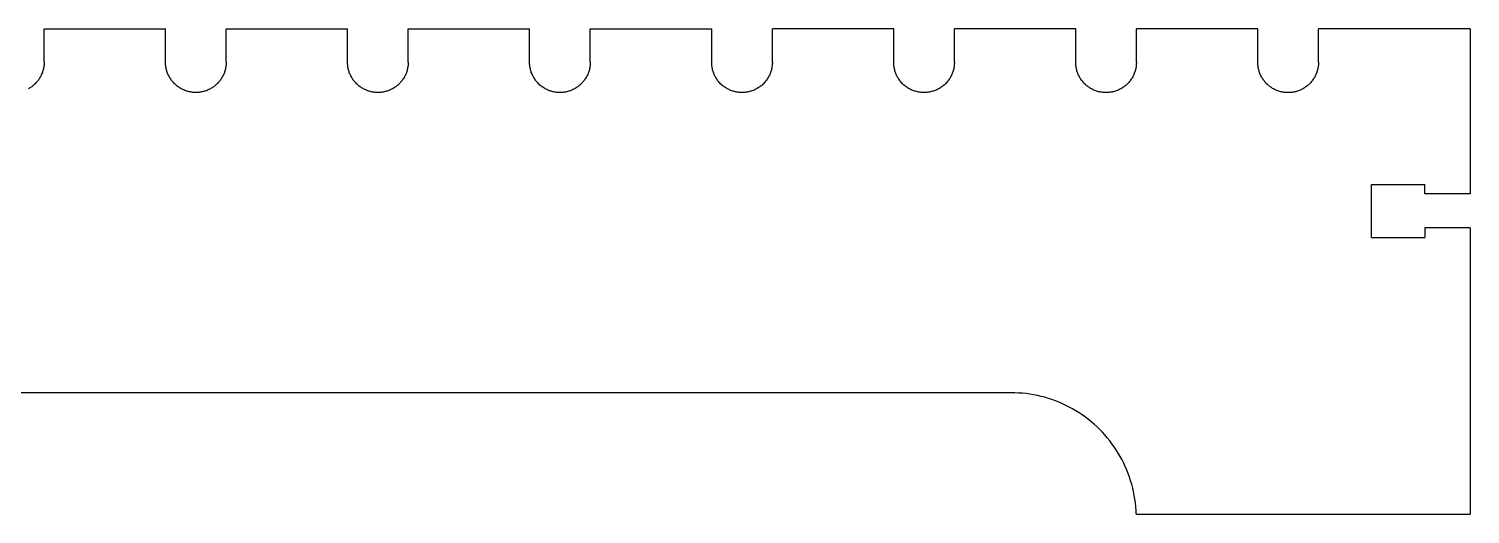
# Model space of a CAD drawing. Extents: x -73 to 73, y -45 to 45.
# Drawn here: x -10.16 to 1.71, y -44.81 to -40.81 of the extents above; entities that cross this region are included whole.
import ezdxf

# ---------------------------------------------------------------- set-up
doc = ezdxf.new("R2010")
doc.units = 0
doc.header["$MEASUREMENT"] = 0
doc.layers.get('0').update_dxf_attribs({"linetype": 'CONTINUOUS'})

msp = doc.modelspace()

# ---------------------------------------------------------------- linework, layer by layer
for p, q in [((-10.035, -40.811), (-9.035, -40.811)), ((-10.035, -41.086), (-10.035, -40.811)), ((-9.035, -41.086), (-9.035, -40.811)), ((-8.535, -40.811), (-7.535, -40.811)), ((-8.535, -41.086), (-8.535, -40.811)), ((-7.535, -41.086), (-7.535, -40.811)), ((-7.035, -40.811), (-6.035, -40.811)), ((-7.035, -41.086), (-7.035, -40.811)), ((-6.035, -41.086), (-6.035, -40.811)), ((-5.535, -40.811), (-4.535, -40.811)), ((-5.535, -41.086), (-5.535, -40.811)), ((-4.535, -41.086), (-4.535, -40.811)), ((-3.035, -40.811), (-4.035, -40.811)), ((-4.035, -41.086), (-4.035, -40.811)), ((-3.035, -41.086), (-3.035, -40.811)), ((-1.535, -40.811), (-2.535, -40.811)), ((-2.535, -41.086), (-2.535, -40.811)), ((-1.535, -41.086), (-1.535, -40.811)), ((-0.035, -40.812), (-1.035, -40.811)), ((-1.035, -41.086), (-1.035, -40.811)), ((-0.035, -41.087), (-0.035, -40.812)), ((0.465, -41.087), (0.465, -40.812)), ((1.715, -40.812), (0.465, -40.812)), ((1.715, -40.812), (1.715, -42.171)), ((-10.035, -41.086), (-10.035, -41.094)), ((-9.035, -41.094), (-9.035, -41.086)), ((-8.535, -41.086), (-8.535, -41.094)), ((-7.535, -41.094), (-7.535, -41.086)), ((-7.035, -41.086), (-7.035, -41.094)), ((-6.035, -41.094), (-6.035, -41.086)), ((-5.535, -41.086), (-5.535, -41.094)), ((-4.535, -41.094), (-4.535, -41.086)), ((-4.035, -41.086), (-4.035, -41.094)), ((-3.035, -41.094), (-3.035, -41.086)), ((-2.535, -41.086), (-2.535, -41.094)), ((-1.535, -41.094), (-1.535, -41.086)), ((-1.035, -41.086), (-1.035, -41.094)), ((-0.035, -41.094), (-0.035, -41.087)), ((0.465, -41.087), (0.465, -41.094)), ((-10.066, -41.206), (-10.07, -41.213)), ((-10.063, -41.199), (-10.066, -41.206)), ((-10.059, -41.192), (-10.063, -41.199)), ((-10.056, -41.185), (-10.059, -41.192)), ((-10.053, -41.178), (-10.056, -41.185)), ((-10.05, -41.17), (-10.053, -41.178)), ((-10.048, -41.163), (-10.05, -41.17)), ((-10.045, -41.156), (-10.048, -41.163)), ((-10.043, -41.148), (-10.045, -41.156)), ((-10.041, -41.14), (-10.043, -41.148)), ((-10.04, -41.133), (-10.041, -41.14)), ((-10.038, -41.125), (-10.04, -41.133)), ((-10.037, -41.117), (-10.038, -41.125)), ((-10.036, -41.109), (-10.037, -41.117)), ((-10.035, -41.094), (-10.036, -41.101)), ((-10.036, -41.101), (-10.036, -41.109)), ((-9.035, -41.102), (-9.035, -41.094)), ((-9.034, -41.109), (-9.035, -41.102)), ((-9.033, -41.117), (-9.034, -41.109)), ((-9.032, -41.125), (-9.033, -41.117)), ((-9.031, -41.133), (-9.032, -41.125)), ((-9.029, -41.14), (-9.031, -41.133)), ((-9.027, -41.148), (-9.029, -41.14)), ((-9.025, -41.156), (-9.027, -41.148)), ((-9.023, -41.163), (-9.025, -41.156)), ((-9.021, -41.171), (-9.023, -41.163)), ((-9.018, -41.178), (-9.021, -41.171)), ((-9.015, -41.185), (-9.018, -41.178)), ((-9.012, -41.192), (-9.015, -41.185)), ((-9.008, -41.199), (-9.012, -41.192)), ((-9.004, -41.206), (-9.008, -41.199)), ((-9.001, -41.213), (-9.004, -41.206)), ((-8.566, -41.206), (-8.57, -41.213)), ((-8.563, -41.199), (-8.566, -41.206)), ((-8.559, -41.192), (-8.563, -41.199)), ((-8.556, -41.185), (-8.559, -41.192)), ((-8.553, -41.178), (-8.556, -41.185)), ((-8.55, -41.171), (-8.553, -41.178)), ((-8.548, -41.163), (-8.55, -41.171)), ((-8.545, -41.156), (-8.548, -41.163)), ((-8.543, -41.148), (-8.545, -41.156)), ((-8.541, -41.14), (-8.543, -41.148)), ((-8.54, -41.133), (-8.541, -41.14)), ((-8.538, -41.125), (-8.54, -41.133)), ((-8.537, -41.117), (-8.538, -41.125)), ((-8.536, -41.109), (-8.537, -41.117)), ((-8.535, -41.094), (-8.536, -41.102)), ((-8.536, -41.102), (-8.536, -41.109)), ((-7.535, -41.102), (-7.535, -41.094)), ((-7.534, -41.109), (-7.535, -41.102)), ((-7.533, -41.117), (-7.534, -41.109)), ((-7.532, -41.125), (-7.533, -41.117)), ((-7.531, -41.133), (-7.532, -41.125)), ((-7.529, -41.14), (-7.531, -41.133)), ((-7.527, -41.148), (-7.529, -41.14)), ((-7.525, -41.156), (-7.527, -41.148)), ((-7.523, -41.163), (-7.525, -41.156)), ((-7.521, -41.171), (-7.523, -41.163)), ((-7.518, -41.178), (-7.521, -41.171)), ((-7.515, -41.185), (-7.518, -41.178)), ((-7.512, -41.192), (-7.515, -41.185)), ((-7.508, -41.199), (-7.512, -41.192)), ((-7.504, -41.206), (-7.508, -41.199)), ((-7.501, -41.213), (-7.504, -41.206)), ((-7.066, -41.206), (-7.07, -41.213)), ((-7.063, -41.199), (-7.066, -41.206)), ((-7.059, -41.192), (-7.063, -41.199)), ((-7.056, -41.185), (-7.059, -41.192)), ((-7.053, -41.178), (-7.056, -41.185)), ((-7.05, -41.171), (-7.053, -41.178)), ((-7.048, -41.163), (-7.05, -41.171)), ((-7.045, -41.156), (-7.048, -41.163)), ((-7.043, -41.148), (-7.045, -41.156)), ((-7.041, -41.141), (-7.043, -41.148)), ((-7.04, -41.133), (-7.041, -41.141)), ((-7.038, -41.125), (-7.04, -41.133)), ((-7.037, -41.117), (-7.038, -41.125)), ((-7.036, -41.11), (-7.037, -41.117)), ((-7.035, -41.094), (-7.036, -41.102)), ((-7.036, -41.102), (-7.036, -41.11)), ((-6.035, -41.102), (-6.035, -41.094)), ((-6.034, -41.11), (-6.035, -41.102)), ((-6.033, -41.117), (-6.034, -41.11)), ((-6.032, -41.125), (-6.033, -41.117)), ((-6.031, -41.133), (-6.032, -41.125)), ((-6.029, -41.141), (-6.031, -41.133)), ((-6.027, -41.148), (-6.029, -41.141)), ((-6.025, -41.156), (-6.027, -41.148)), ((-6.023, -41.163), (-6.025, -41.156)), ((-6.021, -41.171), (-6.023, -41.163)), ((-6.018, -41.178), (-6.021, -41.171)), ((-6.015, -41.185), (-6.018, -41.178)), ((-6.012, -41.193), (-6.015, -41.185)), ((-6.008, -41.2), (-6.012, -41.193)), ((-6.004, -41.207), (-6.008, -41.2)), ((-6.001, -41.213), (-6.004, -41.207)), ((-5.566, -41.207), (-5.57, -41.213)), ((-5.563, -41.2), (-5.566, -41.207)), ((-5.559, -41.193), (-5.563, -41.2)), ((-5.556, -41.185), (-5.559, -41.193)), ((-5.553, -41.178), (-5.556, -41.185)), ((-5.55, -41.171), (-5.553, -41.178)), ((-5.548, -41.163), (-5.55, -41.171)), ((-5.545, -41.156), (-5.548, -41.163)), ((-5.543, -41.148), (-5.545, -41.156)), ((-5.541, -41.141), (-5.543, -41.148)), ((-5.54, -41.133), (-5.541, -41.141)), ((-5.538, -41.125), (-5.54, -41.133)), ((-5.537, -41.117), (-5.538, -41.125)), ((-5.536, -41.11), (-5.537, -41.117)), ((-5.535, -41.094), (-5.536, -41.102)), ((-5.536, -41.102), (-5.536, -41.11)), ((-4.535, -41.102), (-4.535, -41.094)), ((-4.534, -41.11), (-4.535, -41.102)), ((-4.533, -41.118), (-4.534, -41.11)), ((-4.532, -41.125), (-4.533, -41.118)), ((-4.531, -41.133), (-4.532, -41.125)), ((-4.529, -41.141), (-4.531, -41.133)), ((-4.527, -41.148), (-4.529, -41.141)), ((-4.525, -41.156), (-4.527, -41.148)), ((-4.523, -41.163), (-4.525, -41.156)), ((-4.521, -41.171), (-4.523, -41.163)), ((-4.518, -41.178), (-4.521, -41.171)), ((-4.515, -41.185), (-4.518, -41.178)), ((-4.512, -41.193), (-4.515, -41.185)), ((-4.508, -41.2), (-4.512, -41.193)), ((-4.504, -41.207), (-4.508, -41.2)), ((-4.501, -41.213), (-4.504, -41.207)), ((-4.066, -41.207), (-4.07, -41.213)), ((-4.063, -41.2), (-4.066, -41.207)), ((-4.059, -41.193), (-4.063, -41.2)), ((-4.056, -41.186), (-4.059, -41.193)), ((-4.053, -41.178), (-4.056, -41.186)), ((-4.05, -41.171), (-4.053, -41.178)), ((-4.048, -41.163), (-4.05, -41.171)), ((-4.045, -41.156), (-4.048, -41.163)), ((-4.043, -41.148), (-4.045, -41.156)), ((-4.041, -41.141), (-4.043, -41.148)), ((-4.04, -41.133), (-4.041, -41.141)), ((-4.038, -41.125), (-4.04, -41.133)), ((-4.037, -41.118), (-4.038, -41.125)), ((-4.036, -41.11), (-4.037, -41.118)), ((-4.035, -41.094), (-4.036, -41.102)), ((-4.036, -41.102), (-4.036, -41.11)), ((-3.035, -41.102), (-3.035, -41.094)), ((-3.034, -41.11), (-3.035, -41.102)), ((-3.033, -41.118), (-3.034, -41.11)), ((-3.032, -41.125), (-3.033, -41.118)), ((-3.031, -41.133), (-3.032, -41.125)), ((-3.029, -41.141), (-3.031, -41.133)), ((-3.027, -41.148), (-3.029, -41.141)), ((-3.025, -41.156), (-3.027, -41.148)), ((-3.023, -41.164), (-3.025, -41.156)), ((-3.021, -41.171), (-3.023, -41.164)), ((-3.018, -41.178), (-3.021, -41.171)), ((-3.015, -41.186), (-3.018, -41.178)), ((-3.012, -41.193), (-3.015, -41.186)), ((-3.008, -41.2), (-3.012, -41.193)), ((-3.004, -41.207), (-3.008, -41.2)), ((-3.001, -41.214), (-3.004, -41.207)), ((-2.566, -41.207), (-2.57, -41.214)), ((-2.563, -41.2), (-2.566, -41.207)), ((-2.559, -41.193), (-2.563, -41.2)), ((-2.556, -41.186), (-2.559, -41.193)), ((-2.553, -41.178), (-2.556, -41.186)), ((-2.55, -41.171), (-2.553, -41.178)), ((-2.548, -41.164), (-2.55, -41.171)), ((-2.545, -41.156), (-2.548, -41.164)), ((-2.543, -41.149), (-2.545, -41.156)), ((-2.541, -41.141), (-2.543, -41.149)), ((-2.54, -41.133), (-2.541, -41.141)), ((-2.538, -41.125), (-2.54, -41.133)), ((-2.537, -41.118), (-2.538, -41.125)), ((-2.536, -41.11), (-2.537, -41.118)), ((-2.535, -41.094), (-2.536, -41.102)), ((-2.536, -41.102), (-2.536, -41.11)), ((-1.535, -41.102), (-1.535, -41.094)), ((-1.534, -41.11), (-1.535, -41.102)), ((-1.533, -41.118), (-1.534, -41.11)), ((-1.532, -41.126), (-1.533, -41.118)), ((-1.531, -41.133), (-1.532, -41.126)), ((-1.529, -41.141), (-1.531, -41.133)), ((-1.527, -41.149), (-1.529, -41.141)), ((-1.525, -41.156), (-1.527, -41.149)), ((-1.523, -41.164), (-1.525, -41.156)), ((-1.521, -41.171), (-1.523, -41.164)), ((-1.518, -41.178), (-1.521, -41.171)), ((-1.515, -41.186), (-1.518, -41.178)), ((-1.512, -41.193), (-1.515, -41.186)), ((-1.508, -41.2), (-1.512, -41.193)), ((-1.504, -41.207), (-1.508, -41.2)), ((-1.501, -41.214), (-1.504, -41.207)), ((-1.066, -41.207), (-1.07, -41.214)), ((-1.063, -41.2), (-1.066, -41.207)), ((-1.059, -41.193), (-1.063, -41.2)), ((-1.056, -41.186), (-1.059, -41.193)), ((-1.053, -41.178), (-1.056, -41.186)), ((-1.05, -41.171), (-1.053, -41.178)), ((-1.048, -41.164), (-1.05, -41.171)), ((-1.045, -41.156), (-1.048, -41.164)), ((-1.043, -41.149), (-1.045, -41.156)), ((-1.041, -41.141), (-1.043, -41.149)), ((-1.04, -41.133), (-1.041, -41.141)), ((-1.038, -41.126), (-1.04, -41.133)), ((-1.037, -41.118), (-1.038, -41.126)), ((-1.036, -41.11), (-1.037, -41.118)), ((-1.035, -41.094), (-1.036, -41.102)), ((-1.036, -41.102), (-1.036, -41.11)), ((-0.035, -41.102), (-0.035, -41.094)), ((-0.034, -41.11), (-0.035, -41.102)), ((-0.033, -41.118), (-0.034, -41.11)), ((-0.032, -41.126), (-0.033, -41.118)), ((-0.031, -41.133), (-0.032, -41.126)), ((-0.029, -41.141), (-0.031, -41.133)), ((-0.027, -41.149), (-0.029, -41.141)), ((-0.025, -41.156), (-0.027, -41.149)), ((-0.023, -41.164), (-0.025, -41.156)), ((-0.021, -41.171), (-0.023, -41.164)), ((-0.018, -41.179), (-0.021, -41.171)), ((-0.015, -41.186), (-0.018, -41.179)), ((-0.012, -41.193), (-0.015, -41.186)), ((-0.008, -41.2), (-0.012, -41.193)), ((-0.004, -41.207), (-0.008, -41.2)), ((-0.001, -41.214), (-0.004, -41.207)), ((0.434, -41.207), (0.43, -41.214)), ((0.437, -41.2), (0.434, -41.207)), ((0.441, -41.193), (0.437, -41.2)), ((0.444, -41.186), (0.441, -41.193)), ((0.447, -41.179), (0.444, -41.186)), ((0.45, -41.171), (0.447, -41.179)), ((0.452, -41.164), (0.45, -41.171)), ((0.455, -41.156), (0.452, -41.164)), ((0.457, -41.149), (0.455, -41.156)), ((0.459, -41.141), (0.457, -41.149)), ((0.46, -41.133), (0.459, -41.141)), ((0.462, -41.126), (0.46, -41.133)), ((0.463, -41.118), (0.462, -41.126)), ((0.464, -41.11), (0.463, -41.118)), ((0.465, -41.094), (0.464, -41.102)), ((0.464, -41.102), (0.464, -41.11)), ((-10.158, -41.301), (-10.165, -41.305)), ((-10.151, -41.297), (-10.158, -41.301)), ((-10.145, -41.293), (-10.151, -41.297)), ((-10.138, -41.288), (-10.145, -41.293)), ((-10.132, -41.283), (-10.138, -41.288)), ((-10.126, -41.278), (-10.132, -41.283)), ((-10.12, -41.273), (-10.126, -41.278)), ((-10.114, -41.268), (-10.12, -41.273)), ((-10.109, -41.263), (-10.114, -41.268)), ((-10.103, -41.257), (-10.109, -41.263)), ((-10.098, -41.251), (-10.103, -41.257)), ((-10.093, -41.245), (-10.098, -41.251)), ((-10.088, -41.239), (-10.093, -41.245)), ((-10.083, -41.233), (-10.088, -41.239)), ((-10.079, -41.226), (-10.083, -41.233)), ((-10.074, -41.22), (-10.079, -41.226)), ((-10.07, -41.213), (-10.074, -41.22)), ((-8.996, -41.22), (-9.001, -41.213)), ((-8.992, -41.226), (-8.996, -41.22)), ((-8.988, -41.233), (-8.992, -41.226)), ((-8.983, -41.239), (-8.988, -41.233)), ((-8.978, -41.245), (-8.983, -41.239)), ((-8.973, -41.251), (-8.978, -41.245)), ((-8.968, -41.257), (-8.973, -41.251)), ((-8.962, -41.263), (-8.968, -41.257)), ((-8.956, -41.268), (-8.962, -41.263)), ((-8.951, -41.273), (-8.956, -41.268)), ((-8.945, -41.278), (-8.951, -41.273)), ((-8.939, -41.283), (-8.945, -41.278)), ((-8.932, -41.288), (-8.939, -41.283)), ((-8.926, -41.293), (-8.932, -41.288)), ((-8.919, -41.297), (-8.926, -41.293)), ((-8.913, -41.301), (-8.919, -41.297)), ((-8.906, -41.305), (-8.913, -41.301)), ((-8.899, -41.309), (-8.906, -41.305)), ((-8.892, -41.312), (-8.899, -41.309)), ((-8.885, -41.315), (-8.892, -41.312)), ((-8.877, -41.318), (-8.885, -41.315)), ((-8.87, -41.321), (-8.877, -41.318)), ((-8.863, -41.324), (-8.87, -41.321)), ((-8.855, -41.326), (-8.863, -41.324)), ((-8.848, -41.328), (-8.855, -41.326)), ((-8.84, -41.33), (-8.848, -41.328)), ((-8.723, -41.328), (-8.731, -41.33)), ((-8.716, -41.326), (-8.723, -41.328)), ((-8.708, -41.324), (-8.716, -41.326)), ((-8.701, -41.321), (-8.708, -41.324)), ((-8.693, -41.318), (-8.701, -41.321)), ((-8.686, -41.315), (-8.693, -41.318)), ((-8.679, -41.312), (-8.686, -41.315)), ((-8.672, -41.309), (-8.679, -41.312)), ((-8.665, -41.305), (-8.672, -41.309)), ((-8.658, -41.301), (-8.665, -41.305)), ((-8.651, -41.297), (-8.658, -41.301)), ((-8.645, -41.293), (-8.651, -41.297)), ((-8.638, -41.288), (-8.645, -41.293)), ((-8.632, -41.283), (-8.638, -41.288)), ((-8.626, -41.278), (-8.632, -41.283)), ((-8.62, -41.273), (-8.626, -41.278)), ((-8.614, -41.268), (-8.62, -41.273)), ((-8.609, -41.263), (-8.614, -41.268)), ((-8.603, -41.257), (-8.609, -41.263)), ((-8.598, -41.251), (-8.603, -41.257)), ((-8.593, -41.245), (-8.598, -41.251)), ((-8.588, -41.239), (-8.593, -41.245)), ((-8.583, -41.233), (-8.588, -41.239)), ((-8.579, -41.226), (-8.583, -41.233)), ((-8.574, -41.22), (-8.579, -41.226)), ((-8.57, -41.213), (-8.574, -41.22)), ((-7.496, -41.22), (-7.501, -41.213)), ((-7.492, -41.226), (-7.496, -41.22)), ((-7.488, -41.233), (-7.492, -41.226)), ((-7.483, -41.239), (-7.488, -41.233)), ((-7.478, -41.245), (-7.483, -41.239)), ((-7.473, -41.251), (-7.478, -41.245)), ((-7.468, -41.257), (-7.473, -41.251)), ((-7.462, -41.263), (-7.468, -41.257)), ((-7.456, -41.268), (-7.462, -41.263)), ((-7.451, -41.273), (-7.456, -41.268)), ((-7.445, -41.279), (-7.451, -41.273)), ((-7.439, -41.283), (-7.445, -41.279)), ((-7.432, -41.288), (-7.439, -41.283)), ((-7.426, -41.293), (-7.432, -41.288)), ((-7.419, -41.297), (-7.426, -41.293)), ((-7.413, -41.301), (-7.419, -41.297)), ((-7.406, -41.305), (-7.413, -41.301)), ((-7.399, -41.309), (-7.406, -41.305)), ((-7.392, -41.312), (-7.399, -41.309)), ((-7.385, -41.315), (-7.392, -41.312)), ((-7.377, -41.318), (-7.385, -41.315)), ((-7.37, -41.321), (-7.377, -41.318)), ((-7.363, -41.324), (-7.37, -41.321)), ((-7.355, -41.326), (-7.363, -41.324)), ((-7.348, -41.328), (-7.355, -41.326)), ((-7.34, -41.33), (-7.348, -41.328)), ((-7.223, -41.328), (-7.231, -41.33)), ((-7.216, -41.326), (-7.223, -41.328)), ((-7.208, -41.324), (-7.216, -41.326)), ((-7.201, -41.321), (-7.208, -41.324)), ((-7.193, -41.318), (-7.201, -41.321)), ((-7.186, -41.315), (-7.193, -41.318)), ((-7.179, -41.312), (-7.186, -41.315)), ((-7.172, -41.309), (-7.179, -41.312)), ((-7.165, -41.305), (-7.172, -41.309)), ((-7.158, -41.301), (-7.165, -41.305)), ((-7.151, -41.297), (-7.158, -41.301)), ((-7.145, -41.293), (-7.151, -41.297)), ((-7.138, -41.288), (-7.145, -41.293)), ((-7.132, -41.284), (-7.138, -41.288)), ((-7.126, -41.279), (-7.132, -41.284)), ((-7.12, -41.274), (-7.126, -41.279)), ((-7.114, -41.268), (-7.12, -41.274)), ((-7.109, -41.263), (-7.114, -41.268)), ((-7.103, -41.257), (-7.109, -41.263)), ((-7.098, -41.251), (-7.103, -41.257)), ((-7.093, -41.245), (-7.098, -41.251)), ((-7.088, -41.239), (-7.093, -41.245)), ((-7.083, -41.233), (-7.088, -41.239)), ((-7.079, -41.227), (-7.083, -41.233)), ((-7.074, -41.22), (-7.079, -41.227)), ((-7.07, -41.213), (-7.074, -41.22)), ((-5.996, -41.22), (-6.001, -41.213)), ((-5.992, -41.227), (-5.996, -41.22)), ((-5.988, -41.233), (-5.992, -41.227)), ((-5.983, -41.239), (-5.988, -41.233)), ((-5.978, -41.245), (-5.983, -41.239)), ((-5.973, -41.251), (-5.978, -41.245)), ((-5.968, -41.257), (-5.973, -41.251)), ((-5.962, -41.263), (-5.968, -41.257)), ((-5.956, -41.268), (-5.962, -41.263)), ((-5.951, -41.274), (-5.956, -41.268)), ((-5.945, -41.279), (-5.951, -41.274)), ((-5.939, -41.284), (-5.945, -41.279)), ((-5.932, -41.288), (-5.939, -41.284)), ((-5.926, -41.293), (-5.932, -41.288)), ((-5.919, -41.297), (-5.926, -41.293)), ((-5.913, -41.301), (-5.919, -41.297)), ((-5.906, -41.305), (-5.913, -41.301)), ((-5.899, -41.309), (-5.906, -41.305)), ((-5.892, -41.312), (-5.899, -41.309)), ((-5.885, -41.316), (-5.892, -41.312)), ((-5.877, -41.319), (-5.885, -41.316)), ((-5.87, -41.321), (-5.877, -41.319)), ((-5.863, -41.324), (-5.87, -41.321)), ((-5.855, -41.326), (-5.863, -41.324)), ((-5.848, -41.328), (-5.855, -41.326)), ((-5.84, -41.33), (-5.848, -41.328)), ((-5.723, -41.328), (-5.731, -41.33)), ((-5.716, -41.326), (-5.723, -41.328)), ((-5.708, -41.324), (-5.716, -41.326)), ((-5.701, -41.321), (-5.708, -41.324)), ((-5.693, -41.319), (-5.701, -41.321)), ((-5.686, -41.316), (-5.693, -41.319)), ((-5.679, -41.312), (-5.686, -41.316)), ((-5.672, -41.309), (-5.679, -41.312)), ((-5.665, -41.305), (-5.672, -41.309)), ((-5.658, -41.301), (-5.665, -41.305)), ((-5.651, -41.297), (-5.658, -41.301)), ((-5.645, -41.293), (-5.651, -41.297)), ((-5.638, -41.288), (-5.645, -41.293)), ((-5.632, -41.284), (-5.638, -41.288)), ((-5.626, -41.279), (-5.632, -41.284)), ((-5.62, -41.274), (-5.626, -41.279)), ((-5.614, -41.268), (-5.62, -41.274)), ((-5.609, -41.263), (-5.614, -41.268)), ((-5.603, -41.257), (-5.609, -41.263)), ((-5.598, -41.251), (-5.603, -41.257)), ((-5.593, -41.245), (-5.598, -41.251)), ((-5.588, -41.239), (-5.593, -41.245)), ((-5.583, -41.233), (-5.588, -41.239)), ((-5.579, -41.227), (-5.583, -41.233)), ((-5.574, -41.22), (-5.579, -41.227)), ((-5.57, -41.213), (-5.574, -41.22)), ((-4.496, -41.22), (-4.501, -41.213)), ((-4.492, -41.227), (-4.496, -41.22)), ((-4.488, -41.233), (-4.492, -41.227)), ((-4.483, -41.239), (-4.488, -41.233)), ((-4.478, -41.246), (-4.483, -41.239)), ((-4.473, -41.252), (-4.478, -41.246)), ((-4.468, -41.257), (-4.473, -41.252)), ((-4.462, -41.263), (-4.468, -41.257)), ((-4.456, -41.268), (-4.462, -41.263)), ((-4.451, -41.274), (-4.456, -41.268)), ((-4.445, -41.279), (-4.451, -41.274)), ((-4.439, -41.284), (-4.445, -41.279)), ((-4.432, -41.288), (-4.439, -41.284)), ((-4.426, -41.293), (-4.432, -41.288)), ((-4.419, -41.297), (-4.426, -41.293)), ((-4.413, -41.301), (-4.419, -41.297)), ((-4.406, -41.305), (-4.413, -41.301)), ((-4.399, -41.309), (-4.406, -41.305)), ((-4.392, -41.312), (-4.399, -41.309)), ((-4.385, -41.316), (-4.392, -41.312)), ((-4.377, -41.319), (-4.385, -41.316)), ((-4.37, -41.321), (-4.377, -41.319)), ((-4.363, -41.324), (-4.37, -41.321)), ((-4.355, -41.326), (-4.363, -41.324)), ((-4.348, -41.328), (-4.355, -41.326)), ((-4.34, -41.33), (-4.348, -41.328)), ((-4.223, -41.328), (-4.231, -41.33)), ((-4.216, -41.326), (-4.223, -41.328)), ((-4.208, -41.324), (-4.216, -41.326)), ((-4.201, -41.321), (-4.208, -41.324)), ((-4.193, -41.319), (-4.201, -41.321)), ((-4.186, -41.316), (-4.193, -41.319)), ((-4.179, -41.312), (-4.186, -41.316)), ((-4.172, -41.309), (-4.179, -41.312)), ((-4.165, -41.305), (-4.172, -41.309)), ((-4.158, -41.301), (-4.165, -41.305)), ((-4.151, -41.297), (-4.158, -41.301)), ((-4.145, -41.293), (-4.151, -41.297)), ((-4.138, -41.288), (-4.145, -41.293)), ((-4.132, -41.284), (-4.138, -41.288)), ((-4.126, -41.279), (-4.132, -41.284)), ((-4.12, -41.274), (-4.126, -41.279)), ((-4.114, -41.268), (-4.12, -41.274)), ((-4.109, -41.263), (-4.114, -41.268)), ((-4.103, -41.257), (-4.109, -41.263)), ((-4.098, -41.252), (-4.103, -41.257)), ((-4.093, -41.246), (-4.098, -41.252)), ((-4.088, -41.239), (-4.093, -41.246)), ((-4.083, -41.233), (-4.088, -41.239)), ((-4.079, -41.227), (-4.083, -41.233)), ((-4.074, -41.22), (-4.079, -41.227)), ((-4.07, -41.213), (-4.074, -41.22)), ((-2.996, -41.22), (-3.001, -41.214)), ((-2.992, -41.227), (-2.996, -41.22)), ((-2.988, -41.233), (-2.992, -41.227)), ((-2.983, -41.24), (-2.988, -41.233)), ((-2.978, -41.246), (-2.983, -41.24)), ((-2.973, -41.252), (-2.978, -41.246)), ((-2.968, -41.257), (-2.973, -41.252)), ((-2.962, -41.263), (-2.968, -41.257)), ((-2.956, -41.269), (-2.962, -41.263)), ((-2.951, -41.274), (-2.956, -41.269)), ((-2.945, -41.279), (-2.951, -41.274)), ((-2.939, -41.284), (-2.945, -41.279)), ((-2.932, -41.289), (-2.939, -41.284)), ((-2.926, -41.293), (-2.932, -41.289)), ((-2.919, -41.297), (-2.926, -41.293)), ((-2.913, -41.302), (-2.919, -41.297)), ((-2.906, -41.305), (-2.913, -41.302)), ((-2.899, -41.309), (-2.906, -41.305)), ((-2.892, -41.313), (-2.899, -41.309)), ((-2.885, -41.316), (-2.892, -41.313)), ((-2.877, -41.319), (-2.885, -41.316)), ((-2.87, -41.322), (-2.877, -41.319)), ((-2.863, -41.324), (-2.87, -41.322)), ((-2.855, -41.326), (-2.863, -41.324)), ((-2.848, -41.328), (-2.855, -41.326)), ((-2.84, -41.33), (-2.848, -41.328)), ((-2.723, -41.328), (-2.731, -41.33)), ((-2.716, -41.326), (-2.723, -41.328)), ((-2.708, -41.324), (-2.716, -41.326)), ((-2.701, -41.322), (-2.708, -41.324)), ((-2.693, -41.319), (-2.701, -41.322)), ((-2.686, -41.316), (-2.693, -41.319)), ((-2.679, -41.313), (-2.686, -41.316)), ((-2.672, -41.309), (-2.679, -41.313)), ((-2.665, -41.305), (-2.672, -41.309)), ((-2.658, -41.302), (-2.665, -41.305)), ((-2.651, -41.297), (-2.658, -41.302)), ((-2.645, -41.293), (-2.651, -41.297)), ((-2.638, -41.289), (-2.645, -41.293)), ((-2.632, -41.284), (-2.638, -41.289)), ((-2.626, -41.279), (-2.632, -41.284)), ((-2.62, -41.274), (-2.626, -41.279)), ((-2.614, -41.269), (-2.62, -41.274)), ((-2.609, -41.263), (-2.614, -41.269)), ((-2.603, -41.257), (-2.609, -41.263)), ((-2.598, -41.252), (-2.603, -41.257)), ((-2.593, -41.246), (-2.598, -41.252)), ((-2.588, -41.24), (-2.593, -41.246)), ((-2.583, -41.233), (-2.588, -41.24)), ((-2.579, -41.227), (-2.583, -41.233)), ((-2.574, -41.22), (-2.579, -41.227)), ((-2.57, -41.214), (-2.574, -41.22)), ((-1.496, -41.22), (-1.501, -41.214)), ((-1.492, -41.227), (-1.496, -41.22)), ((-1.488, -41.233), (-1.492, -41.227)), ((-1.483, -41.24), (-1.488, -41.233)), ((-1.478, -41.246), (-1.483, -41.24)), ((-1.473, -41.252), (-1.478, -41.246)), ((-1.468, -41.258), (-1.473, -41.252)), ((-1.462, -41.263), (-1.468, -41.258)), ((-1.456, -41.269), (-1.462, -41.263)), ((-1.451, -41.274), (-1.456, -41.269)), ((-1.445, -41.279), (-1.451, -41.274)), ((-1.439, -41.284), (-1.445, -41.279)), ((-1.432, -41.289), (-1.439, -41.284)), ((-1.426, -41.293), (-1.432, -41.289)), ((-1.419, -41.298), (-1.426, -41.293)), ((-1.413, -41.302), (-1.419, -41.298)), ((-1.406, -41.306), (-1.413, -41.302)), ((-1.399, -41.309), (-1.406, -41.306)), ((-1.392, -41.313), (-1.399, -41.309)), ((-1.385, -41.316), (-1.392, -41.313)), ((-1.377, -41.319), (-1.385, -41.316)), ((-1.37, -41.322), (-1.377, -41.319)), ((-1.363, -41.324), (-1.37, -41.322)), ((-1.355, -41.327), (-1.363, -41.324)), ((-1.348, -41.329), (-1.355, -41.327)), ((-1.34, -41.33), (-1.348, -41.329)), ((-1.223, -41.329), (-1.231, -41.33)), ((-1.216, -41.327), (-1.223, -41.329)), ((-1.208, -41.324), (-1.216, -41.327)), ((-1.201, -41.322), (-1.208, -41.324)), ((-1.193, -41.319), (-1.201, -41.322)), ((-1.186, -41.316), (-1.193, -41.319)), ((-1.179, -41.313), (-1.186, -41.316)), ((-1.172, -41.309), (-1.179, -41.313)), ((-1.165, -41.306), (-1.172, -41.309)), ((-1.158, -41.302), (-1.165, -41.306)), ((-1.151, -41.298), (-1.158, -41.302)), ((-1.145, -41.293), (-1.151, -41.298)), ((-1.138, -41.289), (-1.145, -41.293)), ((-1.132, -41.284), (-1.138, -41.289)), ((-1.126, -41.279), (-1.132, -41.284)), ((-1.12, -41.274), (-1.126, -41.279)), ((-1.114, -41.269), (-1.12, -41.274)), ((-1.109, -41.263), (-1.114, -41.269)), ((-1.103, -41.258), (-1.109, -41.263)), ((-1.098, -41.252), (-1.103, -41.258)), ((-1.093, -41.246), (-1.098, -41.252)), ((-1.088, -41.24), (-1.093, -41.246)), ((-1.083, -41.233), (-1.088, -41.24)), ((-1.079, -41.227), (-1.083, -41.233)), ((-1.074, -41.22), (-1.079, -41.227)), ((-1.07, -41.214), (-1.074, -41.22)), ((0.004, -41.221), (-0.001, -41.214)), ((0.008, -41.227), (0.004, -41.221)), ((0.012, -41.233), (0.008, -41.227)), ((0.017, -41.24), (0.012, -41.233)), ((0.022, -41.246), (0.017, -41.24)), ((0.027, -41.252), (0.022, -41.246)), ((0.032, -41.258), (0.027, -41.252)), ((0.038, -41.263), (0.032, -41.258)), ((0.044, -41.269), (0.038, -41.263)), ((0.049, -41.274), (0.044, -41.269)), ((0.055, -41.279), (0.049, -41.274)), ((0.061, -41.284), (0.055, -41.279)), ((0.068, -41.289), (0.061, -41.284)), ((0.074, -41.293), (0.068, -41.289)), ((0.081, -41.298), (0.074, -41.293)), ((0.087, -41.302), (0.081, -41.298)), ((0.094, -41.306), (0.087, -41.302)), ((0.101, -41.309), (0.094, -41.306)), ((0.108, -41.313), (0.101, -41.309)), ((0.115, -41.316), (0.108, -41.313)), ((0.123, -41.319), (0.115, -41.316)), ((0.13, -41.322), (0.123, -41.319)), ((0.137, -41.324), (0.13, -41.322)), ((0.145, -41.327), (0.137, -41.324)), ((0.152, -41.329), (0.145, -41.327)), ((0.16, -41.331), (0.152, -41.329)), ((0.277, -41.329), (0.269, -41.331)), ((0.284, -41.327), (0.277, -41.329)), ((0.292, -41.324), (0.284, -41.327)), ((0.299, -41.322), (0.292, -41.324)), ((0.307, -41.319), (0.299, -41.322)), ((0.314, -41.316), (0.307, -41.319)), ((0.321, -41.313), (0.314, -41.316)), ((0.328, -41.309), (0.321, -41.313)), ((0.335, -41.306), (0.328, -41.309)), ((0.342, -41.302), (0.335, -41.306)), ((0.349, -41.298), (0.342, -41.302)), ((0.355, -41.293), (0.349, -41.298)), ((0.362, -41.289), (0.355, -41.293)), ((0.368, -41.284), (0.362, -41.289)), ((0.374, -41.279), (0.368, -41.284)), ((0.38, -41.274), (0.374, -41.279)), ((0.386, -41.269), (0.38, -41.274)), ((0.391, -41.263), (0.386, -41.269)), ((0.397, -41.258), (0.391, -41.263)), ((0.402, -41.252), (0.397, -41.258)), ((0.407, -41.246), (0.402, -41.252)), ((0.412, -41.24), (0.407, -41.246)), ((0.417, -41.234), (0.412, -41.24)), ((0.421, -41.227), (0.417, -41.234)), ((0.426, -41.221), (0.421, -41.227)), ((0.43, -41.214), (0.426, -41.221)), ((-8.832, -41.331), (-8.84, -41.33)), ((-8.824, -41.333), (-8.832, -41.331)), ((-8.817, -41.334), (-8.824, -41.333)), ((-8.809, -41.335), (-8.817, -41.334)), ((-8.801, -41.335), (-8.809, -41.335)), ((-8.793, -41.336), (-8.801, -41.335)), ((-8.785, -41.336), (-8.793, -41.336)), ((-8.778, -41.336), (-8.785, -41.336)), ((-8.77, -41.335), (-8.778, -41.336)), ((-8.762, -41.335), (-8.77, -41.335)), ((-8.754, -41.334), (-8.762, -41.335)), ((-8.746, -41.333), (-8.754, -41.334)), ((-8.739, -41.331), (-8.746, -41.333)), ((-8.731, -41.33), (-8.739, -41.331)), ((-7.332, -41.332), (-7.34, -41.33)), ((-7.324, -41.333), (-7.332, -41.332)), ((-7.317, -41.334), (-7.324, -41.333)), ((-7.309, -41.335), (-7.317, -41.334)), ((-7.301, -41.335), (-7.309, -41.335)), ((-7.293, -41.336), (-7.301, -41.335)), ((-7.285, -41.336), (-7.293, -41.336)), ((-7.278, -41.336), (-7.285, -41.336)), ((-7.27, -41.335), (-7.278, -41.336)), ((-7.262, -41.335), (-7.27, -41.335)), ((-7.254, -41.334), (-7.262, -41.335)), ((-7.246, -41.333), (-7.254, -41.334)), ((-7.239, -41.332), (-7.246, -41.333)), ((-7.231, -41.33), (-7.239, -41.332)), ((-5.832, -41.332), (-5.84, -41.33)), ((-5.824, -41.333), (-5.832, -41.332)), ((-5.817, -41.334), (-5.824, -41.333)), ((-5.809, -41.335), (-5.817, -41.334)), ((-5.801, -41.336), (-5.809, -41.335)), ((-5.793, -41.336), (-5.801, -41.336)), ((-5.785, -41.336), (-5.793, -41.336)), ((-5.778, -41.336), (-5.785, -41.336)), ((-5.77, -41.336), (-5.778, -41.336)), ((-5.762, -41.335), (-5.77, -41.336)), ((-5.754, -41.334), (-5.762, -41.335)), ((-5.746, -41.333), (-5.754, -41.334)), ((-5.739, -41.332), (-5.746, -41.333)), ((-5.731, -41.33), (-5.739, -41.332)), ((-4.332, -41.332), (-4.34, -41.33)), ((-4.324, -41.333), (-4.332, -41.332)), ((-4.317, -41.334), (-4.324, -41.333)), ((-4.309, -41.335), (-4.317, -41.334)), ((-4.301, -41.336), (-4.309, -41.335)), ((-4.293, -41.336), (-4.301, -41.336)), ((-4.285, -41.336), (-4.293, -41.336)), ((-4.278, -41.336), (-4.285, -41.336)), ((-4.27, -41.336), (-4.278, -41.336)), ((-4.262, -41.335), (-4.27, -41.336)), ((-4.254, -41.334), (-4.262, -41.335)), ((-4.246, -41.333), (-4.254, -41.334)), ((-4.239, -41.332), (-4.246, -41.333)), ((-4.231, -41.33), (-4.239, -41.332)), ((-2.832, -41.332), (-2.84, -41.33)), ((-2.824, -41.333), (-2.832, -41.332)), ((-2.817, -41.334), (-2.824, -41.333)), ((-2.809, -41.335), (-2.817, -41.334)), ((-2.801, -41.336), (-2.809, -41.335)), ((-2.793, -41.336), (-2.801, -41.336)), ((-2.785, -41.336), (-2.793, -41.336)), ((-2.778, -41.336), (-2.785, -41.336)), ((-2.77, -41.336), (-2.778, -41.336)), ((-2.762, -41.335), (-2.77, -41.336)), ((-2.754, -41.334), (-2.762, -41.335)), ((-2.746, -41.333), (-2.754, -41.334)), ((-2.739, -41.332), (-2.746, -41.333)), ((-2.731, -41.33), (-2.739, -41.332)), ((-1.332, -41.332), (-1.34, -41.33)), ((-1.324, -41.333), (-1.332, -41.332)), ((-1.317, -41.334), (-1.324, -41.333)), ((-1.309, -41.335), (-1.317, -41.334)), ((-1.301, -41.336), (-1.309, -41.335)), ((-1.293, -41.336), (-1.301, -41.336)), ((-1.285, -41.336), (-1.293, -41.336)), ((-1.278, -41.336), (-1.285, -41.336)), ((-1.27, -41.336), (-1.278, -41.336)), ((-1.262, -41.335), (-1.27, -41.336)), ((-1.254, -41.334), (-1.262, -41.335)), ((-1.246, -41.333), (-1.254, -41.334)), ((-1.239, -41.332), (-1.246, -41.333)), ((-1.231, -41.33), (-1.239, -41.332)), ((0.168, -41.332), (0.16, -41.331)), ((0.176, -41.333), (0.168, -41.332)), ((0.183, -41.335), (0.176, -41.333)), ((0.191, -41.335), (0.183, -41.335)), ((0.199, -41.336), (0.191, -41.335)), ((0.207, -41.336), (0.199, -41.336)), ((0.215, -41.337), (0.207, -41.336)), ((0.222, -41.336), (0.215, -41.337)), ((0.23, -41.336), (0.222, -41.336)), ((0.238, -41.335), (0.23, -41.336)), ((0.246, -41.335), (0.238, -41.335)), ((0.254, -41.333), (0.246, -41.335)), ((0.261, -41.332), (0.254, -41.333)), ((0.269, -41.331), (0.261, -41.332)), ((0.902, -42.53), (0.902, -42.093)), ((0.902, -42.093), (1.34, -42.093)), ((1.34, -42.171), (1.34, -42.093)), ((1.715, -42.171), (1.34, -42.171)), ((1.715, -42.452), (1.34, -42.452)), ((1.34, -42.452), (1.34, -42.53)), ((1.715, -42.452), (1.714, -44.812)), ((0.902, -42.53), (1.34, -42.53)), ((-2.037, -43.811), (-17.035, -43.81)), ((-2.006, -43.813), (-2.037, -43.811)), ((-1.975, -43.815), (-2.006, -43.813)), ((-1.944, -43.818), (-1.975, -43.815)), ((-1.913, -43.822), (-1.944, -43.818)), ((-1.882, -43.828), (-1.913, -43.822)), ((-1.851, -43.834), (-1.882, -43.828)), ((-1.821, -43.841), (-1.851, -43.834)), ((-1.791, -43.848), (-1.821, -43.841)), ((-1.761, -43.857), (-1.791, -43.848)), ((-1.731, -43.867), (-1.761, -43.857)), ((-1.702, -43.878), (-1.731, -43.867)), ((-1.673, -43.889), (-1.702, -43.878)), ((-1.644, -43.901), (-1.673, -43.889)), ((-1.616, -43.915), (-1.644, -43.901)), ((-1.588, -43.929), (-1.616, -43.915)), ((-1.561, -43.943), (-1.588, -43.929)), ((-1.534, -43.959), (-1.561, -43.943)), ((-1.508, -43.976), (-1.534, -43.959)), ((-1.482, -43.993), (-1.508, -43.976)), ((-1.456, -44.011), (-1.482, -43.993)), ((-1.431, -44.03), (-1.456, -44.011)), ((-1.407, -44.05), (-1.431, -44.03)), ((-1.383, -44.07), (-1.407, -44.05)), ((-1.36, -44.091), (-1.383, -44.07)), ((-1.338, -44.113), (-1.36, -44.091)), ((-1.316, -44.135), (-1.338, -44.113)), ((-1.295, -44.158), (-1.316, -44.135)), ((-1.275, -44.182), (-1.295, -44.158)), ((-1.255, -44.206), (-1.275, -44.182)), ((-1.237, -44.231), (-1.255, -44.206)), ((-1.218, -44.256), (-1.237, -44.231)), ((-1.201, -44.282), (-1.218, -44.256)), ((-1.185, -44.309), (-1.201, -44.282)), ((-1.169, -44.335), (-1.185, -44.309)), ((-1.154, -44.363), (-1.169, -44.335)), ((-1.14, -44.391), (-1.154, -44.363)), ((-1.127, -44.419), (-1.14, -44.391)), ((-1.115, -44.448), (-1.127, -44.419)), ((-1.103, -44.477), (-1.115, -44.448)), ((-1.092, -44.506), (-1.103, -44.477)), ((-1.083, -44.536), (-1.092, -44.506)), ((-1.074, -44.565), (-1.083, -44.536)), ((-1.066, -44.596), (-1.074, -44.565)), ((-1.059, -44.626), (-1.066, -44.596)), ((-1.053, -44.657), (-1.059, -44.626)), ((-1.048, -44.687), (-1.053, -44.657)), ((-1.044, -44.718), (-1.048, -44.687)), ((-1.041, -44.749), (-1.044, -44.718)), ((-1.038, -44.78), (-1.041, -44.749)), ((-1.037, -44.81), (-1.038, -44.78)), ((-1.037, -44.812), (-1.037, -44.81)), ((-1.037, -44.812), (1.714, -44.812))]:
    msp.add_line(p, q)

doc.saveas('drawing.dxf')
